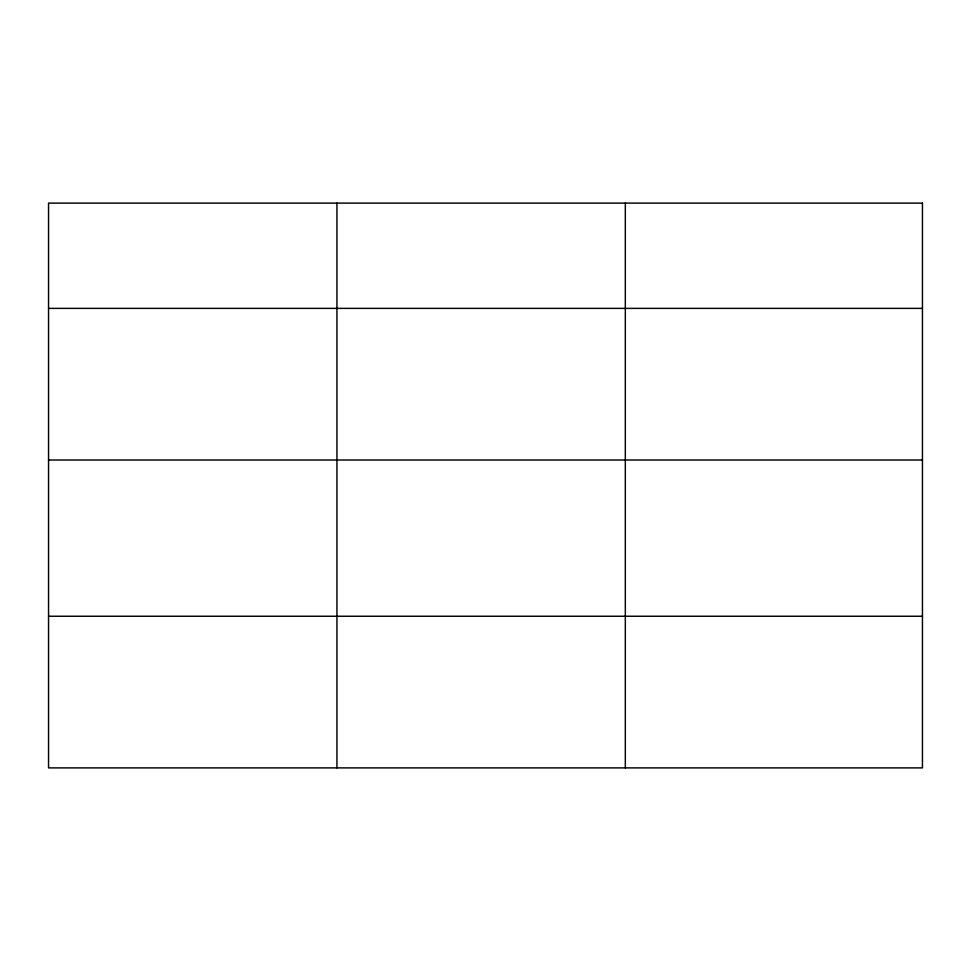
<?xml version="1.0" encoding="UTF-8"?>
<svg xmlns="http://www.w3.org/2000/svg" width="971" height="971" viewBox="0 0 971 971"><rect width="100%" height="100%" fill="white"/><g stroke="black" fill="none" stroke-linecap="round" stroke-linejoin="round"><path stroke-width="1.46" d="M48.55 308.377L922.45 308.377M48.55 460.011L922.45 460.011M48.55 616.245L922.45 616.245M625.324 203.109L625.324 767.891M336.937 203.109L336.937 767.891M922.45 203.109L48.55 203.109L48.55 767.891L922.45 767.891L922.45 203.109"/></g></svg>
